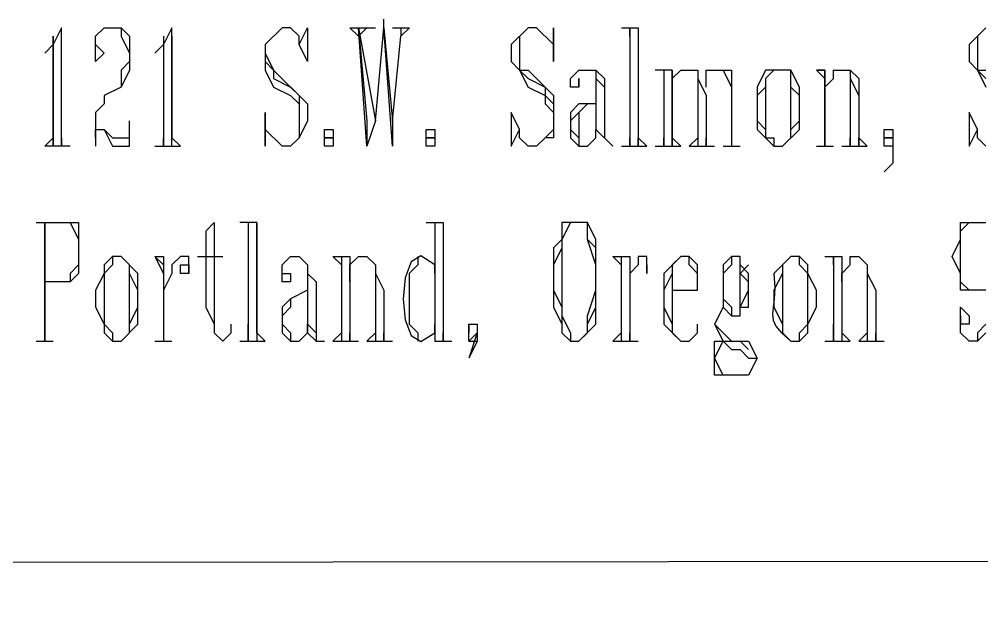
# Model space of a CAD drawing. Header units: metres. Extents: x 45 to 1207, y 17 to 774.
# Drawn here: x 993.6 to 1020.84, y 17.04 to 33.6 of the extents above; entities that cross this region are included whole.
import ezdxf

# ---------------------------------------------------------------- set-up
doc = ezdxf.new("R2010")
doc.units = ezdxf.units.M

msp = doc.modelspace()

# ---------------------------------------------------------------- linework, layer by layer
for p, q in [((1003.92, 33.36), (1003.92, 33.6)), ((994.8, 33.36), (994.56, 32.88)), ((994.8, 30), (994.8, 33.36)), ((995.76, 33.12), (996, 33.36)), ((996, 33.36), (996.48, 33.36)), ((996.48, 33.36), (996.72, 33.12)), ((996.48, 33.36), (996.48, 33.12)), ((997.92, 33.36), (997.68, 32.88)), ((997.92, 30), (997.92, 33.36)), ((1001.04, 33.36), (1000.56, 32.88)), ((1001.28, 33.36), (1001.04, 33.36)), ((1001.52, 33.12), (1001.28, 33.36)), ((1001.52, 32.88), (1001.76, 33.36)), ((1001.76, 33.36), (1001.76, 32.4)), ((1002.96, 33.36), (1003.68, 33.36)), ((1002.96, 33.36), (1003.2, 33.12)), ((1003.2, 33.12), (1002.96, 33.36)), ((1003.44, 30), (1003.2, 33.36)), ((1003.2, 33.36), (1003.44, 30.72)), ((1003.2, 33.36), (1003.68, 30.72)), ((1003.44, 33.36), (1003.2, 33.12)), ((1003.2, 33.12), (1003.44, 33.36)), ((1003.68, 30.72), (1003.92, 33.36)), ((1004.16, 30), (1003.92, 33.36)), ((1003.92, 33.36), (1004.16, 30.72)), ((1003.92, 33.36), (1004.16, 30.72)), ((1004.16, 33.36), (1004.64, 33.36)), ((1004.4, 33.36), (1004.4, 33.12)), ((1004.4, 33.12), (1004.64, 33.36)), ((1008, 33.36), (1007.52, 32.88)), ((1008.24, 33.36), (1008, 33.36)), ((1008.72, 32.88), (1008.24, 33.36)), ((1008.72, 32.88), (1008.72, 33.36)), ((1008.72, 33.36), (1008.72, 32.4)), ((1010.64, 33.36), (1011.12, 33.36)), ((1010.88, 33.36), (1010.88, 30)), ((1010.88, 33.36), (1010.88, 33.12)), ((1010.88, 33.12), (1010.88, 33.36)), ((1011.12, 33.36), (1011.12, 30)), ((1020.96, 33.36), (1020.48, 32.88)), ((994.56, 30), (994.56, 33.12)), ((994.56, 33.12), (994.56, 30.24)), ((995.76, 32.4), (995.76, 33.12)), ((996.48, 33.12), (996.72, 32.64)), ((996.72, 33.12), (996.72, 32.16)), ((996.72, 33.12), (996.72, 32.16)), ((997.68, 33.12), (997.68, 30)), ((997.92, 33.12), (997.92, 30.24)), ((1000.8, 33.12), (1000.56, 32.88)), ((1001.52, 32.88), (1001.52, 33.12)), ((1004.16, 30.72), (1004.4, 33.12)), ((1007.76, 33.12), (1007.76, 32.16)), ((1011.12, 33.12), (1011.12, 30.24)), ((1020.72, 33.12), (1020.72, 32.16)), ((994.56, 32.88), (994.32, 32.64)), ((995.76, 32.64), (995.76, 32.88)), ((995.76, 32.88), (996, 32.64)), ((997.68, 32.88), (997.44, 32.64)), ((1000.56, 32.88), (1000.56, 32.16)), ((1000.56, 32.88), (1000.56, 32.64)), ((1001.76, 32.4), (1001.52, 32.88)), ((1007.52, 32.88), (1007.52, 32.4)), ((1008.72, 32.4), (1008.72, 32.88)), ((1020.48, 32.88), (1020.48, 32.4)), ((996, 32.64), (995.76, 32.4)), ((996.72, 32.64), (996.72, 32.4)), ((1000.56, 32.64), (1000.8, 32.16)), ((996.72, 32.4), (996.48, 32.16)), ((996.72, 32.16), (996.48, 31.68)), ((996.48, 32.16), (996.48, 31.68)), ((1000.56, 32.4), (1000.8, 32.16)), ((1000.56, 32.16), (1000.8, 31.68)), ((1000.8, 32.16), (1000.8, 31.92)), ((1000.8, 32.16), (1001.76, 31.2)), ((1007.52, 32.4), (1007.76, 32.16)), ((1007.76, 32.4), (1007.76, 32.16)), ((1007.76, 32.16), (1008, 31.68)), ((1007.76, 32.16), (1008, 31.92)), ((1007.76, 32.16), (1008, 32.16)), ((1008, 32.16), (1008.72, 31.44)), ((1009.2, 31.92), (1009.44, 32.16)), ((1009.44, 32.16), (1009.92, 32.16)), ((1009.92, 32.16), (1010.16, 31.92)), ((1009.92, 32.16), (1009.92, 30.48)), ((1012.08, 32.16), (1011.6, 32.16)), ((1011.84, 32.16), (1011.84, 30)), ((1011.84, 32.16), (1011.84, 31.92)), ((1012.08, 30.24), (1012.08, 32.16)), ((1012.08, 32.16), (1012.08, 30)), ((1012.08, 31.92), (1012.32, 32.16)), ((1012.32, 32.16), (1012.8, 32.16)), ((1012.56, 32.16), (1012.8, 32.16)), ((1012.8, 32.16), (1012.8, 31.92)), ((1012.8, 32.16), (1012.8, 30)), ((1013.04, 31.68), (1013.04, 32.16)), ((1013.04, 32.16), (1013.76, 32.16)), ((1013.52, 32.16), (1013.76, 31.68)), ((1013.76, 32.16), (1013.76, 30)), ((1014.72, 32.16), (1014.48, 31.68)), ((1014.96, 32.16), (1014.72, 32.16)), ((1014.96, 32.16), (1014.72, 31.92)), ((1015.44, 32.16), (1014.96, 32.16)), ((1015.44, 32.16), (1015.2, 32.16)), ((1015.68, 31.68), (1015.44, 32.16)), ((1015.44, 30.24), (1015.44, 32.16)), ((1016.16, 32.16), (1016.4, 32.16)), ((1016.4, 32.16), (1016.16, 32.16)), ((1016.16, 32.16), (1016.4, 31.92)), ((1016.4, 30), (1016.4, 32.16)), ((1016.4, 32.16), (1016.4, 30.24)), ((1016.4, 32.16), (1016.4, 30)), ((1016.64, 31.92), (1016.64, 32.16)), ((1016.64, 32.16), (1017.12, 32.16)), ((1017.12, 32.16), (1017.36, 31.92)), ((1017.12, 32.16), (1017.12, 30)), ((1020.48, 32.4), (1020.72, 32.16)), ((1020.72, 32.4), (1020.72, 32.16)), ((1020.72, 32.16), (1020.96, 31.68)), ((1020.72, 32.16), (1020.96, 31.92)), ((1020.72, 32.16), (1020.96, 32.16)), ((1000.8, 31.92), (1001.28, 31.68)), ((1008, 31.92), (1008.48, 31.68)), ((1009.2, 31.68), (1009.2, 31.92)), ((1009.44, 31.68), (1009.44, 31.92)), ((1009.44, 31.92), (1009.44, 31.68)), ((1009.92, 31.92), (1010.16, 31.68)), ((1010.16, 31.92), (1010.16, 30.24)), ((1012.08, 31.68), (1012.08, 31.92)), ((1012.8, 31.92), (1013.04, 31.44)), ((1012.8, 31.92), (1012.8, 30.24)), ((1013.76, 31.92), (1013.76, 30.24)), ((1014.72, 31.92), (1014.72, 30.24)), ((1016.4, 31.68), (1016.64, 31.92)), ((1017.12, 31.92), (1017.36, 31.44)), ((1017.36, 31.92), (1017.36, 30)), ((996.48, 31.68), (996, 31.44)), ((996.48, 31.68), (996, 31.44)), ((1000.8, 31.68), (1001.28, 31.44)), ((1001.28, 31.68), (1001.52, 31.44)), ((1008, 31.68), (1008.48, 31.44)), ((1008.48, 31.68), (1008.48, 31.44)), ((1009.44, 31.68), (1009.2, 31.68)), ((1010.16, 31.68), (1010.16, 30.24)), ((1013.76, 31.68), (1013.76, 30)), ((1014.48, 31.68), (1014.48, 30.48)), ((1014.72, 31.68), (1014.48, 31.44)), ((1015.68, 31.44), (1015.44, 31.68)), ((1015.68, 30.48), (1015.68, 31.68)), ((996, 31.44), (996, 31.2)), ((1001.28, 31.44), (1001.52, 31.2)), ((1001.52, 31.44), (1001.52, 31.2)), ((1008.48, 31.44), (1008.48, 31.2)), ((1008.48, 31.44), (1008.72, 31.2)), ((1008.72, 31.44), (1008.72, 30.24)), ((1009.92, 31.44), (1009.92, 31.2)), ((1013.04, 31.44), (1013.04, 30)), ((1014.48, 31.44), (1014.48, 30.72)), ((1015.68, 30.72), (1015.68, 31.44)), ((1017.36, 31.44), (1017.36, 30.24)), ((996, 31.2), (995.76, 30.96)), ((1001.52, 31.2), (1001.52, 30.24)), ((1001.76, 31.2), (1001.76, 30.72)), ((1008.48, 31.2), (1008.72, 30.96)), ((1009.44, 31.2), (1009.2, 30.96)), ((1009.92, 31.2), (1009.44, 31.2)), ((1009.68, 31.2), (1009.44, 30.96)), ((1009.92, 31.2), (1009.68, 31.2)), ((995.76, 30.96), (995.76, 30)), ((1000.56, 30.48), (1000.56, 30.96)), ((1000.56, 30.96), (1000.56, 30)), ((1007.76, 30.48), (1007.52, 30.96)), ((1007.52, 30.96), (1007.52, 30)), ((1008.72, 30.96), (1008.72, 30.48)), ((1009.2, 30.96), (1009.2, 30.24)), ((1009.44, 30.96), (1009.2, 30.72)), ((1009.44, 30.96), (1009.44, 30)), ((1020.72, 30.48), (1020.48, 30.96)), ((1020.48, 30.96), (1020.48, 30)), ((996.72, 30), (996.72, 30.72)), ((1001.76, 30.72), (1001.52, 30.24)), ((1003.44, 30.72), (1003.44, 30)), ((1003.68, 30.72), (1003.44, 30)), ((1004.16, 30.72), (1004.16, 30)), ((1004.16, 30.72), (1004.16, 30)), ((1009.2, 30.72), (1009.2, 30.48)), ((1014.48, 30.72), (1014.72, 30.48)), ((1015.44, 30.48), (1015.68, 30.72)), ((994.32, 30), (994.56, 30.24)), ((994.56, 30.24), (994.56, 30)), ((994.8, 30.24), (994.8, 30)), ((994.8, 30), (994.8, 30.24)), ((995.76, 30.24), (995.76, 30.48)), ((995.76, 30.48), (996, 30.48)), ((996, 30.48), (996.24, 30.24)), ((996, 30.48), (996.24, 30.24)), ((996, 30.48), (996.24, 30)), ((996.24, 30.24), (996.72, 30.24)), ((996.24, 30.24), (996.72, 30.24)), ((996.72, 30.24), (996.72, 30.48)), ((997.68, 30.24), (997.68, 30)), ((997.68, 30), (997.68, 30.24)), ((997.92, 30), (997.92, 30.24)), ((997.92, 30.24), (998.16, 30)), ((1001.04, 30), (1000.56, 30.48)), ((1000.56, 30), (1000.56, 30.48)), ((1001.52, 30.24), (1001.28, 30)), ((1002.24, 30.24), (1002.48, 30.24)), ((1002.48, 30.24), (1002.24, 30.24)), ((1005.12, 30.24), (1005.36, 30.24)), ((1005.36, 30.24), (1005.12, 30.24)), ((1007.52, 30), (1007.76, 30.48)), ((1007.76, 30.24), (1007.76, 30.48)), ((1008, 30), (1007.76, 30.24)), ((1008.48, 30.24), (1008.24, 30)), ((1008.72, 30.48), (1008.48, 30.24)), ((1008.72, 30.24), (1008.48, 30.24)), ((1009.2, 30.48), (1009.44, 30.24)), ((1009.2, 30.24), (1009.44, 30)), ((1009.68, 30), (1009.92, 30.24)), ((1009.92, 30.48), (1010.4, 30)), ((1009.92, 30.24), (1009.92, 30.48)), ((1010.16, 30.24), (1010.4, 30)), ((1010.88, 30.24), (1010.88, 30)), ((1010.88, 30), (1010.88, 30.24)), ((1011.12, 30), (1011.12, 30.24)), ((1011.12, 30.24), (1011.36, 30)), ((1011.84, 30.24), (1011.84, 30)), ((1011.84, 30), (1011.84, 30.24)), ((1012.08, 30), (1012.08, 30.24)), ((1012.08, 30.24), (1012.32, 30)), ((1012.56, 30), (1012.8, 30.24)), ((1012.8, 30.24), (1012.8, 30)), ((1013.04, 30.24), (1013.04, 30)), ((1013.04, 30), (1013.04, 30.24)), ((1014.48, 30.48), (1014.96, 30)), ((1014.72, 30.24), (1014.96, 30.24)), ((1014.96, 30.24), (1014.96, 30)), ((1015.2, 30), (1015.68, 30.48)), ((1015.2, 30), (1015.44, 30.24)), ((1017.12, 30.24), (1017.12, 30)), ((1017.12, 30), (1017.12, 30.24)), ((1017.36, 30), (1017.36, 30.24)), ((1017.36, 30.24), (1017.6, 30)), ((1018.08, 30), (1018.08, 30.48)), ((1018.08, 30.48), (1018.32, 30.48)), ((1018.08, 30.24), (1018.32, 30.24)), ((1018.32, 30.24), (1018.08, 30.24)), ((1018.32, 30.48), (1018.32, 29.52)), ((1018.32, 30.24), (1018.32, 30)), ((1018.32, 30.24), (1018.32, 29.52)), ((1020.48, 30), (1020.72, 30.48)), ((1020.72, 30.24), (1020.72, 30.48)), ((1020.96, 30), (1020.72, 30.24)), ((995.04, 30), (994.32, 30)), ((996.24, 30), (996.72, 30)), ((997.44, 30), (998.16, 30)), ((1001.28, 30), (1001.04, 30)), ((1008.24, 30), (1008, 30)), ((1009.44, 30), (1009.68, 30)), ((1010.64, 30), (1011.36, 30)), ((1011.6, 30), (1012.32, 30)), ((1012.56, 30), (1013.28, 30)), ((1013.52, 30), (1014, 30)), ((1014.96, 30), (1015.2, 30)), ((1016.16, 30), (1016.64, 30)), ((1016.88, 30), (1017.6, 30)), ((1018.32, 30), (1018.08, 30)), ((1018.32, 30), (1018.32, 29.76)), ((1018.32, 29.52), (1018.08, 29.28)), ((994.08, 27.84), (995.28, 27.84)), ((994.32, 24.48), (994.32, 27.84)), ((994.32, 27.84), (994.32, 24.72)), ((994.32, 27.84), (994.32, 24.48)), ((995.04, 27.84), (995.28, 27.36)), ((995.28, 27.84), (995.28, 26.4)), ((998.88, 27.6), (999.12, 27.84)), ((999.12, 27.84), (999.12, 24.72)), ((1000.32, 27.84), (999.84, 27.84)), ((1000.08, 27.84), (1000.08, 24.48)), ((1000.08, 27.84), (1000.08, 27.6)), ((1000.32, 24.72), (1000.32, 27.84)), ((1000.32, 27.84), (1000.32, 24.48)), ((1005.119, 27.84), (1005.599, 27.84)), ((1005.119, 27.84), (1005.359, 27.84)), ((1005.359, 27.84), (1005.359, 24.48)), ((1005.359, 27.84), (1005.359, 24.72)), ((1005.359, 27.84), (1005.359, 27.6)), ((1005.599, 27.84), (1005.599, 24.48)), ((1009.199, 27.84), (1008.959, 27.84)), ((1008.959, 27.84), (1008.959, 27.36)), ((1009.199, 27.84), (1008.959, 27.36)), ((1009.679, 27.84), (1009.199, 27.84)), ((1009.679, 27.84), (1009.439, 27.84)), ((1009.919, 27.36), (1009.679, 27.84)), ((1009.679, 27.36), (1009.679, 27.84)), ((1020.24, 27.36), (1020.24, 27.84)), ((1020.24, 27.84), (1020.96, 27.84)), ((1020.24, 27.6), (1020.48, 27.84)), ((1020.72, 27.84), (1020.96, 27.84)), ((995.28, 27.6), (995.28, 26.4)), ((998.88, 27.6), (998.88, 25.44)), ((999.12, 27.6), (999.12, 24.96)), ((1020.24, 26.16), (1020.24, 27.6)), ((995.28, 27.36), (995.28, 26.64)), ((1008.959, 27.36), (1008.719, 27.12)), ((1008.959, 27.36), (1008.959, 27.12)), ((1008.959, 27.36), (1008.959, 25.2)), ((1009.919, 27.12), (1009.679, 27.36)), ((1009.919, 26.64), (1009.679, 27.36)), ((1009.919, 24.96), (1009.919, 27.36)), ((1020, 26.88), (1020.24, 27.36)), ((1020.24, 26.4), (1020.24, 27.36)), ((1008.719, 27.12), (1008.719, 25.44)), ((1008.959, 27.12), (1008.719, 26.64)), ((1009.919, 25.44), (1009.919, 27.12)), ((996.24, 26.88), (996, 26.64)), ((996.48, 26.88), (996.24, 26.88)), ((996.24, 26.88), (996.24, 26.64)), ((996.96, 26.4), (996.48, 26.88)), ((996.72, 26.64), (996.48, 26.88)), ((997.44, 26.88), (997.68, 26.88)), ((997.68, 26.64), (997.44, 26.88)), ((997.44, 26.88), (997.68, 26.4)), ((997.68, 26.88), (997.68, 24.48)), ((997.68, 26.88), (997.68, 24.48)), ((998.16, 26.88), (997.92, 26.64)), ((998.4, 26.88), (998.16, 26.88)), ((998.4, 26.4), (998.4, 26.88)), ((998.64, 26.88), (999.36, 26.88)), ((1001.04, 26.64), (1001.28, 26.88)), ((1001.28, 26.88), (1001.52, 26.88)), ((1001.52, 26.88), (1001.76, 26.64)), ((1001.52, 26.88), (1001.76, 26.64)), ((1002.479, 26.88), (1002.719, 26.64)), ((1002.48, 26.88), (1002.96, 26.88)), ((1002.719, 26.88), (1002.719, 26.4)), ((1002.72, 26.88), (1002.72, 24.48)), ((1002.96, 26.88), (1002.96, 24.48)), ((1002.96, 26.64), (1003.2, 26.88)), ((1003.2, 26.88), (1003.44, 26.88)), ((1003.44, 26.88), (1003.68, 26.64)), ((1003.44, 26.88), (1003.68, 26.64)), ((1004.879, 26.88), (1004.879, 26.64)), ((1010.399, 26.88), (1010.879, 26.88)), ((1010.399, 26.88), (1010.639, 26.64)), ((1010.639, 26.88), (1010.639, 24.48)), ((1010.639, 26.88), (1010.639, 26.4)), ((1010.879, 26.88), (1010.879, 24.48)), ((1011.359, 26.88), (1011.12, 26.88)), ((1011.12, 26.88), (1011.12, 26.64)), ((1011.359, 26.4), (1011.359, 26.88)), ((1012.319, 26.88), (1011.839, 26.4)), ((1012.319, 26.88), (1012.079, 26.64)), ((1012.559, 26.88), (1012.319, 26.88)), ((1012.799, 26.64), (1012.559, 26.88)), ((1012.559, 26.64), (1012.559, 26.88)), ((1013.759, 26.88), (1013.519, 26.64)), ((1013.999, 26.88), (1013.759, 26.88)), ((1013.759, 26.88), (1013.759, 26.64)), ((1013.999, 26.64), (1013.999, 26.88)), ((1013.999, 25.2), (1013.999, 26.88)), ((1015.44, 26.88), (1014.96, 26.4)), ((1015.44, 26.88), (1015.2, 26.64)), ((1015.68, 26.88), (1015.44, 26.88)), ((1015.92, 26.64), (1015.68, 26.88)), ((1015.68, 26.64), (1015.68, 26.88)), ((1016.4, 26.88), (1016.88, 26.88)), ((1016.64, 26.88), (1016.64, 24.48)), ((1016.64, 26.64), (1016.64, 26.88)), ((1016.64, 26.88), (1016.64, 26.4)), ((1016.88, 26.88), (1016.88, 24.48)), ((1017.12, 26.64), (1017.12, 26.88)), ((1017.12, 26.88), (1017.36, 26.88)), ((1017.36, 26.88), (1017.6, 26.64)), ((1017.36, 26.88), (1017.6, 26.64)), ((1020.24, 26.4), (1020, 26.88)), ((995.28, 26.64), (995.04, 26.4)), ((996, 26.64), (996, 26.4)), ((996.24, 26.64), (996, 26.4)), ((997.68, 26.64), (997.68, 24.72)), ((997.92, 26.64), (997.92, 26.4)), ((1001.04, 26.4), (1001.04, 26.64)), ((1001.76, 26.64), (1001.76, 26.4)), ((1001.76, 26.64), (1001.76, 24.72)), ((1002.72, 26.64), (1002.72, 24.72)), ((1002.96, 26.16), (1002.96, 26.64)), ((1003.68, 26.64), (1003.68, 26.4)), ((1003.68, 26.64), (1003.68, 24.48)), ((1004.879, 26.64), (1004.639, 26.4)), ((1005.359, 26.4), (1005.359, 26.64)), ((1008.719, 26.64), (1008.719, 25.92)), ((1009.919, 25.92), (1009.919, 26.64)), ((1010.639, 26.64), (1010.639, 24.72)), ((1011.12, 26.64), (1010.88, 26.4)), ((1011.359, 26.4), (1011.359, 26.64)), ((1011.359, 26.64), (1011.359, 26.4)), ((1012.799, 26.4), (1012.559, 26.64)), ((1012.799, 25.92), (1012.799, 26.64)), ((1013.519, 26.64), (1013.519, 25.44)), ((1013.759, 26.64), (1013.519, 26.4)), ((1014.239, 26.64), (1013.999, 26.4)), ((1014.239, 26.4), (1013.999, 26.64)), ((1015.92, 26.4), (1015.68, 26.64)), ((1015.92, 26.4), (1015.92, 26.64)), ((1016.88, 26.64), (1016.88, 24.72)), ((1016.88, 26.4), (1017.12, 26.64)), ((1017.6, 26.64), (1017.6, 26.4)), ((1017.6, 26.64), (1017.6, 24.48)), ((995.04, 26.16), (994.32, 26.16)), ((995.28, 26.4), (995.04, 26.16)), ((995.04, 26.4), (995.04, 26.16)), ((996, 26.4), (995.76, 25.92)), ((996, 26.4), (996, 24.96)), ((996, 26.4), (996, 24.96)), ((996.96, 25.92), (996.72, 26.4)), ((996.96, 24.96), (996.96, 26.4)), ((997.92, 26.4), (997.68, 25.92)), ((1001.76, 26.4), (1002, 26.16)), ((1001.76, 26.4), (1001.76, 24.96)), ((1002, 26.16), (1002, 24.48)), ((1003.68, 26.4), (1003.92, 25.92)), ((1003.68, 26.4), (1003.68, 24.72)), ((1004.639, 26.4), (1004.639, 24.96)), ((1004.639, 26.4), (1004.639, 24.96)), ((1010.88, 26.4), (1010.88, 25.92)), ((1011.839, 26.4), (1011.839, 24.96)), ((1012.079, 26.4), (1011.839, 25.92)), ((1012.799, 25.92), (1012.799, 26.4)), ((1012.799, 25.92), (1012.799, 26.4)), ((1013.519, 26.4), (1013.519, 25.44)), ((1013.519, 26.4), (1013.519, 25.68)), ((1014.239, 26.16), (1013.999, 26.4)), ((1014.239, 25.44), (1014.239, 26.4)), ((1014.239, 25.92), (1014.239, 26.16)), ((1015.2, 26.4), (1014.96, 25.92)), ((1016.16, 25.92), (1015.92, 26.4)), ((1015.92, 24.96), (1015.92, 26.4)), ((1015.92, 24.96), (1015.92, 26.4)), ((1016.88, 26.16), (1016.88, 26.4)), ((1017.6, 26.4), (1017.84, 25.92)), ((1017.6, 26.4), (1017.6, 24.72)), ((1020.24, 25.92), (1020.24, 26.4)), ((1020.48, 25.92), (1020.24, 26.16)), ((995.76, 25.92), (995.76, 25.44)), ((996.96, 25.44), (996.96, 25.92)), ((1001.76, 25.92), (1001.28, 25.68)), ((1001.76, 25.92), (1001.28, 25.68)), ((1003.92, 25.92), (1003.92, 24.48)), ((1008.719, 25.92), (1008.959, 25.44)), ((1009.679, 25.2), (1009.919, 25.92)), ((1011.839, 25.92), (1011.839, 25.44)), ((1012.079, 25.92), (1012.799, 25.92)), ((1013.999, 25.44), (1014.239, 25.92)), ((1014.96, 25.92), (1014.96, 25.44)), ((1016.16, 25.44), (1016.16, 25.92)), ((1017.84, 25.92), (1017.84, 24.48)), ((1020.96, 25.92), (1020.24, 25.92)), ((1001.28, 25.68), (1001.04, 25.44)), ((1001.28, 25.68), (1001.28, 25.44)), ((1013.519, 25.68), (1013.759, 25.44)), ((995.76, 25.44), (996, 24.96)), ((996.72, 24.96), (996.96, 25.44)), ((998.88, 25.44), (999.12, 24.96)), ((1001.04, 25.44), (1001.04, 24.72)), ((1001.04, 25.44), (1001.04, 24.72)), ((1001.28, 25.44), (1001.04, 25.2)), ((1008.719, 25.44), (1008.959, 24.96)), ((1008.959, 25.44), (1008.959, 24.96)), ((1009.679, 24.96), (1009.919, 25.44)), ((1011.839, 25.44), (1012.079, 24.96)), ((1013.519, 25.44), (1013.279, 24.96)), ((1013.519, 25.44), (1013.759, 25.2)), ((1013.759, 25.44), (1013.759, 25.2)), ((1013.999, 25.2), (1013.999, 25.44)), ((1013.999, 25.44), (1014.239, 25.44)), ((1014.96, 25.44), (1015.2, 24.96)), ((1015.92, 24.96), (1016.16, 25.44)), ((1020.24, 24.72), (1020.24, 25.44)), ((1020.24, 25.44), (1020.48, 25.2)), ((1001.04, 25.2), (1001.04, 24.96)), ((1008.959, 25.2), (1009.199, 24.72)), ((1009.679, 24.72), (1009.679, 25.2)), ((1013.759, 25.2), (1013.999, 25.2)), ((1020.24, 25.2), (1020.24, 24.96)), ((1020.24, 24.96), (1020.24, 25.2)), ((1020.48, 25.2), (1020.48, 24.96)), ((996, 24.96), (996, 24.72)), ((996, 24.96), (996.24, 24.72)), ((996.48, 24.48), (996.96, 24.96)), ((999.12, 24.96), (999.12, 24.72)), ((999.6, 24.72), (999.6, 24.96)), ((1000.08, 24.48), (1000.08, 24.96)), ((1000.32, 24.96), (1000.32, 24.48)), ((1001.04, 24.96), (1001.28, 24.72)), ((1001.76, 24.96), (1002, 24.72)), ((1001.76, 24.72), (1001.76, 24.96)), ((1002.719, 24.96), (1002.719, 24.48)), ((1002.959, 24.96), (1002.959, 24.48)), ((1003.679, 24.96), (1003.679, 24.48)), ((1003.919, 24.96), (1003.919, 24.48)), ((1004.639, 24.96), (1004.879, 24.72)), ((1005.359, 24.72), (1005.359, 24.96)), ((1005.599, 24.96), (1005.599, 24.48)), ((1006.319, 24.48), (1006.319, 24.96)), ((1006.319, 24.96), (1006.559, 24.96)), ((1006.319, 24.96), (1006.319, 24.72)), ((1006.319, 24.72), (1006.319, 24.96)), ((1006.559, 24.96), (1006.559, 24.48)), ((1008.959, 24.96), (1008.959, 24.72)), ((1009.439, 24.48), (1009.919, 24.96)), ((1010.639, 24.96), (1010.639, 24.48)), ((1010.879, 24.96), (1010.879, 24.48)), ((1011.839, 24.96), (1012.319, 24.48)), ((1012.799, 24.72), (1012.799, 24.96)), ((1013.279, 24.96), (1013.519, 24.48)), ((1013.28, 24.96), (1013.76, 24.48)), ((1015.68, 24.72), (1015.92, 24.96)), ((1015.92, 24.72), (1015.92, 24.96)), ((1016.64, 24.48), (1016.64, 24.96)), ((1016.88, 24.96), (1016.88, 24.48)), ((1017.6, 24.96), (1017.6, 24.48)), ((1017.84, 24.96), (1017.84, 24.48)), ((1020.48, 24.96), (1020.24, 24.96)), ((1020.96, 24.96), (1020.72, 24.72)), ((996, 24.72), (996.24, 24.48)), ((996.24, 24.72), (996.24, 24.48)), ((996.48, 24.48), (996.72, 24.72)), ((999.12, 24.72), (999.36, 24.48)), ((999.12, 24.72), (999.36, 24.48)), ((999.36, 24.48), (999.6, 24.72)), ((1000.08, 24.72), (1000.08, 24.48)), ((1000.32, 24.72), (1000.56, 24.48)), ((1001.04, 24.72), (1001.28, 24.48)), ((1001.28, 24.72), (1001.28, 24.48)), ((1001.52, 24.48), (1001.76, 24.72)), ((1001.76, 24.72), (1002, 24.48)), ((1002.719, 24.72), (1002.479, 24.48)), ((1002.959, 24.48), (1002.959, 24.72)), ((1003.679, 24.72), (1003.439, 24.48)), ((1003.919, 24.48), (1003.919, 24.72)), ((1004.879, 24.72), (1004.879, 24.48)), ((1005.599, 24.48), (1005.599, 24.72)), ((1006.559, 24.72), (1006.319, 24.48)), ((1006.559, 24.72), (1006.319, 24)), ((1008.959, 24.72), (1009.199, 24.48)), ((1009.199, 24.72), (1009.199, 24.48)), ((1009.439, 24.48), (1009.679, 24.72)), ((1010.639, 24.72), (1010.399, 24.48)), ((1010.879, 24.48), (1010.879, 24.72)), ((1012.079, 24.72), (1012.319, 24.48)), ((1012.559, 24.48), (1012.799, 24.72)), ((1015.2, 24.72), (1015.44, 24.48)), ((1015.68, 24.48), (1015.92, 24.72)), ((1015.68, 24.48), (1015.68, 24.72)), ((1016.64, 24.72), (1016.64, 24.48)), ((1016.88, 24.72), (1017.12, 24.48)), ((1017.6, 24.72), (1017.36, 24.48)), ((1017.84, 24.48), (1017.84, 24.72)), ((1020.48, 24.48), (1020.24, 24.72)), ((1020.96, 24.72), (1020.72, 24.48)), ((1020.72, 24.72), (1020.72, 24.48)), ((994.08, 24.48), (994.56, 24.48)), ((996.24, 24.48), (996.48, 24.48)), ((997.44, 24.48), (997.92, 24.48)), ((999.84, 24.48), (1000.56, 24.48)), ((1001.28, 24.48), (1001.52, 24.48)), ((1002, 24.48), (1002.24, 24.48)), ((1002.479, 24.48), (1003.199, 24.48)), ((1003.44, 24.48), (1004.159, 24.48)), ((1005.359, 24.48), (1005.839, 24.48)), ((1006.559, 24.48), (1006.319, 24)), ((1006.319, 24.48), (1006.559, 24.48)), ((1009.199, 24.48), (1009.439, 24.48)), ((1010.399, 24.48), (1011.119, 24.48)), ((1012.319, 24.48), (1012.559, 24.48)), ((1013.28, 23.52), (1013.28, 24.48)), ((1013.28, 24.48), (1013.52, 24.48)), ((1013.28, 24), (1013.52, 24.48)), ((1013.519, 24.48), (1013.759, 24.24)), ((1013.52, 24.48), (1014, 24.48)), ((1013.76, 24.48), (1014.24, 24.48)), ((1014, 24.48), (1014.24, 24.24)), ((1014.24, 24.48), (1014.48, 24)), ((1015.44, 24.48), (1015.68, 24.48)), ((1016.4, 24.48), (1017.12, 24.48)), ((1017.36, 24.48), (1018.08, 24.48)), ((1020.72, 24.48), (1020.48, 24.48)), ((1013.52, 23.52), (1013.28, 24)), ((1013.759, 24.24), (1013.999, 24.24)), ((1013.999, 24.24), (1014.239, 24)), ((1014.239, 24), (1014.479, 24)), ((1014.48, 24), (1014.24, 23.52)), ((1014.24, 23.52), (1013.28, 23.52)), ((53.04, 17.04), (1205.04, 18.48)), ((53.04, 17.04), (1205.04, 18.48))]:
    msp.add_line(p, q)
for points in [[(1002.24, 30), (1002.24, 30.48), (1002.48, 30.48), (1002.48, 30)], [(1005.12, 30), (1005.12, 30.48), (1005.36, 30.48), (1005.36, 30)], [(998.16, 26.4), (998.16, 26.64), (998.4, 26.64), (998.4, 26.4)], [(1001.04, 26.16), (1001.04, 26.4), (1001.28, 26.4), (1001.28, 26.16)]]:
    msp.add_lwpolyline(points, close=True)
for points in [[(1005.359, 26.64), (1004.969, 26.893), (1004.69, 26.723), (1004.522, 26.272), (1004.466, 25.68), (1004.522, 25.088), (1004.69, 24.637), (1004.969, 24.467), (1005.359, 24.72)], [(996.72, 24.72), (996.72, 24.96), (996.72, 25.2), (996.72, 25.44), (996.72, 25.68), (996.72, 25.92), (996.72, 26.16), (996.72, 26.4), (996.72, 26.64)], [(1012.079, 26.64), (1012.079, 26.4), (1012.079, 26.16), (1012.079, 25.92), (1012.079, 25.68), (1012.079, 25.44), (1012.079, 25.2), (1012.079, 24.96), (1012.079, 24.72)], [(1015.2, 26.64), (1015.2, 26.4), (1015.2, 26.16), (1015.2, 25.92), (1015.2, 25.68), (1015.2, 25.44), (1015.2, 25.2), (1015.2, 24.96), (1015.2, 24.72)], [(1014.96, 26.4), (1014.981, 25.988), (1014.966, 25.674), (1014.937, 25.433), (1014.92, 25.242), (1014.938, 25.075), (1015.015, 24.908), (1015.174, 24.718), (1015.44, 24.48)]]:
    msp.add_lwpolyline(points)

doc.saveas('drawing.dxf')
